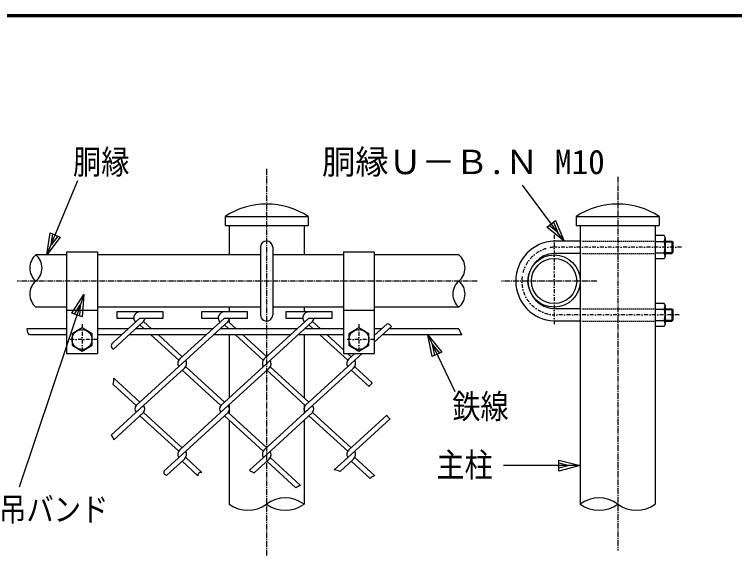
# Model space of a CAD drawing. Units: millimetres, scale not verified. Extents: x -2950 to 2950, y -2100 to 2100.
# Drawn here: x 952 to 1888, y 1232 to 1950 of the extents above; entities that cross this region are included whole.
import ezdxf
from ezdxf.enums import TextEntityAlignment as Align

# ---------------------------------------------------------------- set-up
doc = ezdxf.new("R2010")
doc.units = ezdxf.units.MM
doc.header["$LTSCALE"] = 10
for name, pattern in [('USER1', [1.125, 0.75, -0.125, 0.125, -0.125]), ('USER2', [0.26, 0.01, -0.25]), ('USER3', [1.01, 0.5, -0.25, 0.01, -0.25])]:
    doc.linetypes.add(name, pattern=pattern)
for name, color, linetype, lineweight in [('0-1_1', 7, 'Continuous', 25), ('0-2_0', 7, 'Continuous', 25), ('0-6_WAKU', 7, 'Continuous', 25)]:
    doc.layers.add(name, color=color, linetype=linetype, lineweight=lineweight)
doc.styles.add('ＭＳ ゴシック', font='')
doc.styles.get('ＭＳ ゴシック').set_extended_font_data('MS Gothic')

# ---------------------------------------------------------------- blocks, each defined once
blk = doc.blocks.new('C105')
at = {"layer": '0-1_1', "color": 4}
blk.add_line((15444.5, 18695.2), (15845.4, 19661.7), dxfattribs=at)
blk.add_lwpolyline([(15616.5, 18927), (15444.5, 18695.2), (15487.1, 18980.6)], close=True, dxfattribs=at)
blk.add_lwpolyline([(15584.1, 18940.4), (15498.2, 18824.5), (15519.5, 18967.2)], dxfattribs=at)
blk = doc.blocks.new('C106')
at = {"layer": '0-1_1', "color": 4}
blk.add_line((15923, 18178.6), (15082.5, 15673.6), dxfattribs=at)
blk.add_lwpolyline([(15767.5, 17935.4), (15923, 18178.6), (15900.3, 17890.9)], close=True, dxfattribs=at)
blk.add_lwpolyline([(15800.7, 17924.3), (15878.4, 18045.9), (15867.1, 17902)], dxfattribs=at)
blk = doc.blocks.new('C107')
at = {"layer": '0-1_1', "color": 4}
blk.add_line((22168.3, 18875.2), (21625.2, 19599.4), dxfattribs=at)
blk.add_lwpolyline([(22056.3, 19141.2), (22168.3, 18875.2), (21944.3, 19057.2)], close=True, dxfattribs=at)
blk.add_lwpolyline([(22028.3, 19120.2), (22084.3, 18987.2), (21972.3, 19078.2)], dxfattribs=at)
blk = doc.blocks.new('C108')
at = {"layer": '0-1_1', "color": 4}
blk.add_line((20396.8, 17655.2), (20745.9, 16919.9), dxfattribs=at)
blk.add_lwpolyline([(20453.7, 17372.2), (20396.8, 17655.2), (20580.1, 17432.2)], close=True, dxfattribs=at)
blk.add_lwpolyline([(20485.3, 17387.2), (20456.9, 17528.7), (20548.5, 17417.2)], dxfattribs=at)
blk = doc.blocks.new('C109')
at = {"layer": '0-1_1', "color": 4}
blk.add_line((22378.4, 15955.2), (21378.4, 15955.2), dxfattribs=at)
blk.add_lwpolyline([(22098.4, 16025.2), (22378.4, 15955.2), (22098.4, 15885.2)], close=True, dxfattribs=at)
blk.add_lwpolyline([(22098.4, 15990.2), (22238.4, 15955.2), (22098.4, 15920.2)], dxfattribs=at)

msp = doc.modelspace()

# ---------------------------------------------------------------- linework, layer by layer
at = {"layer": '0-1_1', "color": 4, "linetype": 'USER1'}
for p, q in [((1279.88, 1749.04), (1279.88, 1246.29)), ((1736.28, 1739.02), (1736.28, 1253.23)), ((1553.68, 1603.37), (955.35, 1603.37)), ((1708.98, 1603.37), (1584.98, 1603.37))]:
    msp.add_line(p, q, dxfattribs=at)
at = {"layer": '0-1_1'}
for p, q in [((1225.88, 1687.37), (1333.88, 1687.37)), ((1225.88, 1687.37), (1225.88, 1675.37)), ((1333.88, 1687.37), (1333.88, 1675.37)), ((1682.28, 1687.37), (1682.28, 1675.37)), ((1225.88, 1675.37), (1333.88, 1675.37)), ((1231.28, 1675.37), (1231.28, 1637.37)), ((1328.48, 1675.37), (1328.48, 1637.37)), ((1682.28, 1675.37), (1790.28, 1675.37)), ((1687.68, 1675.37), (1687.68, 1313.37)), ((1784.88, 1675.37), (1784.88, 1313.37)), ((1796.72, 1662.37), (1784.88, 1662.37)), ((1784.88, 1662.37), (1784.88, 1632.37)), ((1797.88, 1659.87), (1796.72, 1662.37)), ((1687.68, 1655.37), (1653.68, 1655.37)), ((1784.88, 1654.86), (1796.72, 1654.86)), ((1797.88, 1655.37), (1806.67, 1655.37)), ((1806.67, 1655.37), (1806.67, 1639.37)), ((1806.67, 1655.37), (1807.88, 1654.17)), ((1807.88, 1654.17), (1807.88, 1640.57)), ((1019.88, 1641.37), (1019.88, 1509.37)), ((1019.88, 1641.37), (1059.88, 1641.37)), ((1059.88, 1641.37), (1059.88, 1509.37)), ((1271.88, 1647.37), (1271.88, 1559.37)), ((1287.88, 1647.37), (1287.88, 1559.37)), ((1379.88, 1641.37), (1379.88, 1509.37)), ((1379.88, 1641.37), (1419.88, 1641.37)), ((1419.88, 1641.37), (1419.88, 1509.37)), ((1687.68, 1639.37), (1653.68, 1639.37)), ((1784.88, 1639.87), (1796.72, 1639.87)), ((1797.88, 1639.37), (1806.67, 1639.37)), ((1807.88, 1640.57), (1806.67, 1639.37)), ((1019.88, 1637.37), (979.88, 1637.37)), ((1271.88, 1637.37), (1059.88, 1637.37)), ((1379.88, 1637.37), (1287.88, 1637.37)), ((1529.88, 1637.37), (1419.88, 1637.37)), ((1796.72, 1574.37), (1784.88, 1574.37)), ((1784.88, 1574.37), (1784.88, 1544.37)), ((1797.88, 1571.87), (1796.72, 1574.37)), ((1019.88, 1569.37), (979.88, 1569.37)), ((1019.88, 1565.37), (1059.88, 1565.37)), ((1271.88, 1569.37), (1059.88, 1569.37)), ((1231.28, 1569.37), (1231.28, 1563.29)), ((1379.88, 1569.37), (1287.88, 1569.37)), ((1328.48, 1569.37), (1328.48, 1563.29)), ((1379.88, 1565.37), (1419.88, 1565.37)), ((1529.88, 1569.37), (1419.88, 1569.37)), ((1687.68, 1567.37), (1653.68, 1567.37)), ((1784.88, 1566.86), (1796.72, 1566.86)), ((1797.88, 1567.37), (1806.67, 1567.37)), ((1806.67, 1567.37), (1806.67, 1551.37)), ((1806.67, 1567.37), (1807.88, 1566.17)), ((1807.88, 1566.17), (1807.88, 1552.57)), ((1080.52, 1523.54), (1115.18, 1555.29)), ((1167.02, 1502.14), (1225.02, 1555.29)), ((1231.28, 1555.29), (1231.28, 1549.56)), ((1276.87, 1502.14), (1334.87, 1555.29)), ((1080.74, 1514.95), (1119.97, 1550.9)), ((1120.78, 1541.37), (1115.18, 1546.5)), ((1130.37, 1541.37), (1119.97, 1550.9)), ((1170.1, 1496.17), (1229.82, 1550.9)), ((1230.62, 1541.37), (1225.02, 1546.5)), ((1240.22, 1541.37), (1229.82, 1550.9)), ((1279.95, 1496.17), (1339.67, 1550.9)), ((1328.48, 1550.48), (1328.48, 1549.43)), ((1340.47, 1541.37), (1334.87, 1546.5)), ((1350.06, 1541.37), (1339.67, 1550.9)), ((1419.88, 1532.53), (1436.55, 1547.8)), ((1687.68, 1551.37), (1653.68, 1551.37)), ((1784.88, 1551.87), (1796.72, 1551.87)), ((1797.88, 1551.37), (1806.67, 1551.37)), ((1806.67, 1551.37), (1807.88, 1552.57)), ((1019.88, 1541.37), (968.18, 1541.37)), ((1099.98, 1541.37), (1059.88, 1541.37)), ((1209.83, 1541.37), (1109.57, 1541.37)), ((1319.68, 1541.37), (1219.42, 1541.37)), ((1340.47, 1541.37), (1329.27, 1541.37)), ((1379.88, 1541.37), (1340.62, 1541.37)), ((1419.88, 1523.74), (1442.13, 1544.13)), ((1429.52, 1541.37), (1419.88, 1541.37)), ((1529.78, 1541.37), (1439.12, 1541.37)), ((1019.88, 1533.37), (971.38, 1533.37)), ((1091.25, 1533.37), (1059.88, 1533.37)), ((1201.1, 1533.37), (1100.84, 1533.37)), ((1165.55, 1500.34), (1129.51, 1533.37)), ((1170.1, 1504.96), (1139.1, 1533.37)), ((1310.95, 1533.37), (1210.69, 1533.37)), ((1231.28, 1533.37), (1231.28, 1451.57)), ((1275.4, 1500.34), (1239.36, 1533.37)), ((1279.95, 1504.96), (1248.95, 1533.37)), ((1349.2, 1533.37), (1320.54, 1533.37)), ((1328.48, 1533.37), (1328.48, 1451.7)), ((1379.88, 1533.37), (1349.19, 1533.37)), ((1385.25, 1500.34), (1349.2, 1533.37)), ((1379.88, 1514.05), (1358.79, 1533.37)), ((1420.79, 1533.37), (1419.88, 1533.37)), ((1533.78, 1533.37), (1430.38, 1533.37)), ((1019.88, 1509.37), (1059.88, 1509.37)), ((1379.88, 1509.37), (1419.88, 1509.37)), ((1389.79, 1504.96), (1384.99, 1509.37)), ((1386.72, 1502.14), (1394.6, 1509.37)), ((1389.79, 1496.17), (1404.19, 1509.37)), ((1170.1, 1496.17), (1110.38, 1441.45)), ((1173.17, 1490.2), (1110.4, 1432.68)), ((1174.65, 1492.01), (1225.02, 1445.84)), ((1279.95, 1496.17), (1220.23, 1441.45)), ((1283.02, 1490.2), (1220.25, 1432.68)), ((1284.49, 1492.01), (1334.87, 1445.84)), ((1389.79, 1496.17), (1330.07, 1441.45)), ((1392.87, 1490.2), (1330.09, 1432.68)), ((1394.34, 1492.01), (1417.15, 1471.11)), ((1170.1, 1487.38), (1220.23, 1441.45)), ((1279.95, 1487.38), (1330.07, 1441.45)), ((1389.79, 1487.38), (1412.98, 1466.14)), ((1081.04, 1477.12), (1115.18, 1445.84)), ((1080.39, 1468.93), (1110.38, 1441.45)), ((1231.28, 1442.78), (1231.28, 1431.33)), ((1328.48, 1442.91), (1328.48, 1431.2)), ((1077.97, 1402.96), (1119.95, 1441.43)), ((1081.2, 1397.13), (1119.97, 1432.66)), ((1170.1, 1386.73), (1119.97, 1432.66)), ((1167.02, 1383.91), (1229.8, 1441.43)), ((1170.1, 1377.94), (1229.82, 1432.66)), ((1279.95, 1386.73), (1229.82, 1432.66)), ((1276.87, 1383.91), (1339.65, 1441.43)), ((1279.95, 1377.94), (1339.67, 1432.66)), ((1389.79, 1386.73), (1339.67, 1432.66)), ((1165.55, 1382.1), (1115.18, 1428.27)), ((1275.4, 1382.1), (1225.02, 1428.27)), ((1385.25, 1382.1), (1334.87, 1428.27)), ((1386.72, 1383.91), (1436.01, 1429.07)), ((1389.79, 1377.94), (1440.33, 1424.25)), ((1231.28, 1422.54), (1231.28, 1313.37)), ((1328.48, 1422.41), (1328.48, 1313.37)), ((1170.1, 1377.94), (1146.19, 1356.03)), ((1279.95, 1377.94), (1257.44, 1357.31)), ((1389.79, 1377.94), (1367.85, 1357.83)), ((1173.17, 1371.97), (1150.16, 1350.88)), ((1170.1, 1369.15), (1190.64, 1350.33)), ((1174.65, 1373.77), (1195.78, 1354.41)), ((1283.02, 1371.97), (1263.58, 1354.15)), ((1279.95, 1369.15), (1317.81, 1334.45)), ((1284.49, 1373.77), (1323.87, 1337.69)), ((1392.87, 1371.97), (1375.31, 1355.88)), ((1389.79, 1369.15), (1414.37, 1346.63)), ((1394.34, 1373.77), (1420.34, 1349.95))]:
    msp.add_line(p, q, dxfattribs=at)
at = {"layer": '0-1_1', "color": 4, "linetype": 'USER3'}
for p, q in [((1653.68, 1663.37), (1653.68, 1543.37)), ((1819.19, 1647.37), (1653.68, 1647.37)), ((1816.14, 1559.37), (1653.68, 1559.37)), ((1039.88, 1547.37), (1039.88, 1507.37)), ((1399.88, 1547.37), (1399.88, 1507.37)), ((1059.88, 1527.37), (1019.88, 1527.37)), ((1419.88, 1527.37), (1379.88, 1527.37))]:
    msp.add_line(p, q, dxfattribs=at)
at = {"layer": '0-1_1', "linetype": 'USER2'}
for p, q in [((1784.88, 1655.37), (1687.68, 1655.37)), ((1784.88, 1639.37), (1687.68, 1639.37)), ((1784.88, 1567.37), (1687.68, 1567.37)), ((1784.88, 1551.37), (1687.68, 1551.37))]:
    msp.add_line(p, q, dxfattribs=at)
at = {"layer": '0-1_1', "color": 4}
for p, q in [((1797.88, 1654.17), (1807.88, 1654.17)), ((1797.88, 1640.57), (1807.88, 1640.57)), ((1797.88, 1566.17), (1807.88, 1566.17)), ((1797.88, 1552.57), (1807.88, 1552.57))]:
    msp.add_line(p, q, dxfattribs=at)
at = {"layer": '0-1_1'}
for points in [[(1682.28, 1687.37), (1790.28, 1687.37), (1790.28, 1675.37)], [(1797.88, 1659.87), (1797.88, 1634.87), (1796.72, 1632.37), (1784.88, 1632.37)], [(1797.88, 1571.87), (1797.88, 1546.87), (1796.72, 1544.37), (1784.88, 1544.37)], [(1115.18, 1555.29), (1145.18, 1555.29), (1145.18, 1563.29), (1085.18, 1563.29), (1085.18, 1555.29), (1107.18, 1555.29)], [(1225.02, 1555.29), (1255.02, 1555.29), (1255.02, 1563.29), (1195.02, 1563.29), (1195.02, 1555.29), (1217.02, 1555.29)], [(1334.87, 1555.29), (1364.87, 1555.29), (1364.87, 1563.29), (1304.87, 1563.29), (1304.87, 1555.29), (1326.87, 1555.29)]]:
    msp.add_lwpolyline(points, dxfattribs=at)
for points in [[(1039.88, 1542.38), (1026.88, 1534.87), (1026.88, 1519.86), (1039.88, 1512.36), (1052.88, 1519.86), (1052.88, 1534.87)], [(1399.88, 1542.38), (1386.88, 1534.87), (1386.88, 1519.86), (1399.88, 1512.36), (1412.88, 1519.86), (1412.88, 1534.87)]]:
    msp.add_lwpolyline(points, close=True, dxfattribs=at)
for centre, radius in [((1653.68, 1603.37), 34), ((1653.68, 1603.37), 29.4), ((1039.88, 1527.37), 13), ((1399.88, 1527.37), 13)]:
    msp.add_circle(centre, radius, dxfattribs=at)
for centre, radius, start, end in [((1279.88, 1604.24), 99.12, 56.99119, 123.00881), ((1736.28, 1604.24), 99.12, 56.99119, 123.00881), ((1786.45, 1659.87), 11.43, 334.02042, 0), ((1279.88, 1647.37), 8, 0, 179.99992), ((1655.68, 1603.37), 52, 92.20415, 267.79602), ((1772.98, 1647.37), 24.9, 342.4809, 17.51953), ((1655.68, 1603.37), 36, 93.18465, 266.81534), ((1786.45, 1634.87), 11.43, 0, 25.97959), ((1786.45, 1571.87), 11.43, 334.02042, 0), ((1772.98, 1559.37), 24.9, 342.4809, 17.51953), ((1115.18, 1555.29), 8, 90, 222.49944), ((1115.18, 1555.29), 6.48, 317.50034, 0.00134), ((1225.02, 1555.29), 8, 90, 222.49944), ((1225.02, 1555.29), 6.48, 317.50034, 0.00134), ((1279.88, 1559.37), 8, 179.99992, 0), ((1334.87, 1555.29), 8, 90, 222.49944), ((1334.87, 1555.29), 6.48, 317.50034, 0.00134), ((1786.45, 1546.87), 11.43, 0, 25.97959), ((1172.5, 1496.17), 8.1, 132.49965, 210.96289), ((1167.7, 1496.17), 8.1, 312.49972, 30.96338), ((1282.34, 1496.17), 8.1, 132.49965, 210.96289), ((1277.55, 1496.17), 8.1, 312.49972, 30.96338), ((1392.19, 1496.17), 8.1, 132.49965, 210.96289), ((1387.4, 1496.17), 8.1, 312.50046, 30.96338), ((1115.18, 1437.05), 6.48, 137.49927, 222.50073), ((1115.18, 1437.05), 6.48, 317.50034, 42.50064), ((1225.02, 1437.05), 6.48, 137.49927, 222.50073), ((1225.02, 1437.05), 6.48, 317.50034, 42.50064), ((1334.87, 1437.05), 6.48, 137.49927, 222.50073), ((1334.87, 1437.05), 6.48, 317.50034, 42.50064), ((1172.5, 1377.94), 8.1, 132.49965, 210.96289), ((1167.7, 1377.94), 8.1, 312.49972, 30.96338), ((1282.34, 1377.94), 8.1, 132.49965, 210.96289), ((1277.55, 1377.94), 8.1, 312.49972, 30.96338), ((1392.19, 1377.94), 8.1, 132.49965, 210.96289), ((1387.4, 1377.94), 8.1, 312.50046, 30.96338)]:
    msp.add_arc(centre, radius, start, end, dxfattribs=at)
at = {"layer": '0-1_1', "color": 4, "linetype": 'USER3'}
msp.add_arc((1655.68, 1603.37), 44, 93.18471, 266.81549, dxfattribs=at)
at = {"layer": '0-1_1', "color": 4}
for centre, radius, start, end in [((993.94, 1620.37), 22.06, 129.59811, 230.40164), ((965.81, 1620.37), 22.06, 309.59845, 50.40183), ((1515.81, 1620.37), 22.06, 309.59845, 50.40183), ((993.94, 1586.37), 22.06, 129.59836, 230.40189), ((1543.94, 1586.37), 22.06, 129.59836, 230.40189), ((1515.81, 1586.37), 22.06, 309.59845, 50.40155), ((1435.99, 1540.88), 6.95, 27.90629, 85.40427), ((979.85, 1541.39), 11.68, 180.13562, 223.44576), ((1550.3, 1546.63), 21.19, 194.38356, 218.75253), ((1082.78, 1519.3), 4.8, 118.06312, 244.84357), ((1059.79, 1474.69), 21.4, 344.38525, 6.53146), ((1300.51, 1564.77), 149.59, 318.75189, 321.23639), ((1445.8, 1433.5), 10.75, 204.33786, 239.43012), ((1065.26, 1392.12), 16.7, 17.46577, 40.48211), ((1359.68, 1311.19), 47.34, 70.71212, 80.06107), ((1150.23, 1355.04), 4.16, 166.37213, 269.05716), ((1194.4, 1350.86), 3.8, 68.83228, 188.02585), ((1273.58, 1381.11), 28.76, 235.85553, 249.65012), ((1422.28, 1339.45), 10.68, 100.51066, 137.80038), ((1431.34, 1129.61), 234.2, 117.31704, 118.99714), ((1304.17, 1280.46), 40.91, 53.55527, 126.44436), ((1711.98, 1280.46), 40.91, 53.55557, 126.44465), ((1255.58, 1346.27), 40.91, 233.55548, 306.44443), ((1304.17, 1346.27), 40.91, 233.55563, 306.44473), ((1711.98, 1346.27), 40.91, 233.55534, 306.44443), ((1760.58, 1346.27), 40.91, 233.55563, 306.44473)]:
    msp.add_arc(centre, radius, start, end, dxfattribs=at)
at = {"layer": '0-6_WAKU'}
msp.add_line((-2698.64, 1948.67), (2798.7, 1948.67), dxfattribs=at)
msp.add_lwpolyline([(-2699.97, 1950), (2800.03, 1950), (2800.03, -1950), (-2699.97, -1950)], close=True, dxfattribs=at)
msp.add_lwpolyline([(-2697.3, -1947.33), (-2697.3, 1947.33), (2797.36, 1947.33)], dxfattribs=at)

# ---------------------------------------------------------------- block references
at = {"layer": '0-2_0', "xscale": 0.1, "yscale": 0.1}
for name in ['C105', 'C107', 'C106', 'C108', 'C109']:
    msp.add_blockref(name, (-550.16, -232.15), dxfattribs=at)

# ---------------------------------------------------------------- texts
at = {"layer": '0-1_1', "color": 4, "style": 'ＭＳ ゴシック', "width": 0.85}
for s, height, p in [('胴縁', 31.6, (1028.2, 1732.95)), ('鉄線', 31.6, (1521.25, 1415.08)), ('主柱', 31.6, (1500.57, 1339.06)), ('吊バンド', 30.65, (932.05, 1281.98))]:
    msp.add_text(s, height=height, dxfattribs=at).set_placement(p, align=Align.BOTTOM_LEFT)
at = {"layer": '0-1_1', "color": 4, "style": 'ＭＳ ゴシック'}
msp.add_text('胴縁Ｕ－Ｂ.Ｎ M10', height=31.73, dxfattribs=at).set_placement((1351.89, 1732.85), align=Align.BOTTOM_LEFT)

doc.saveas('drawing.dxf')
